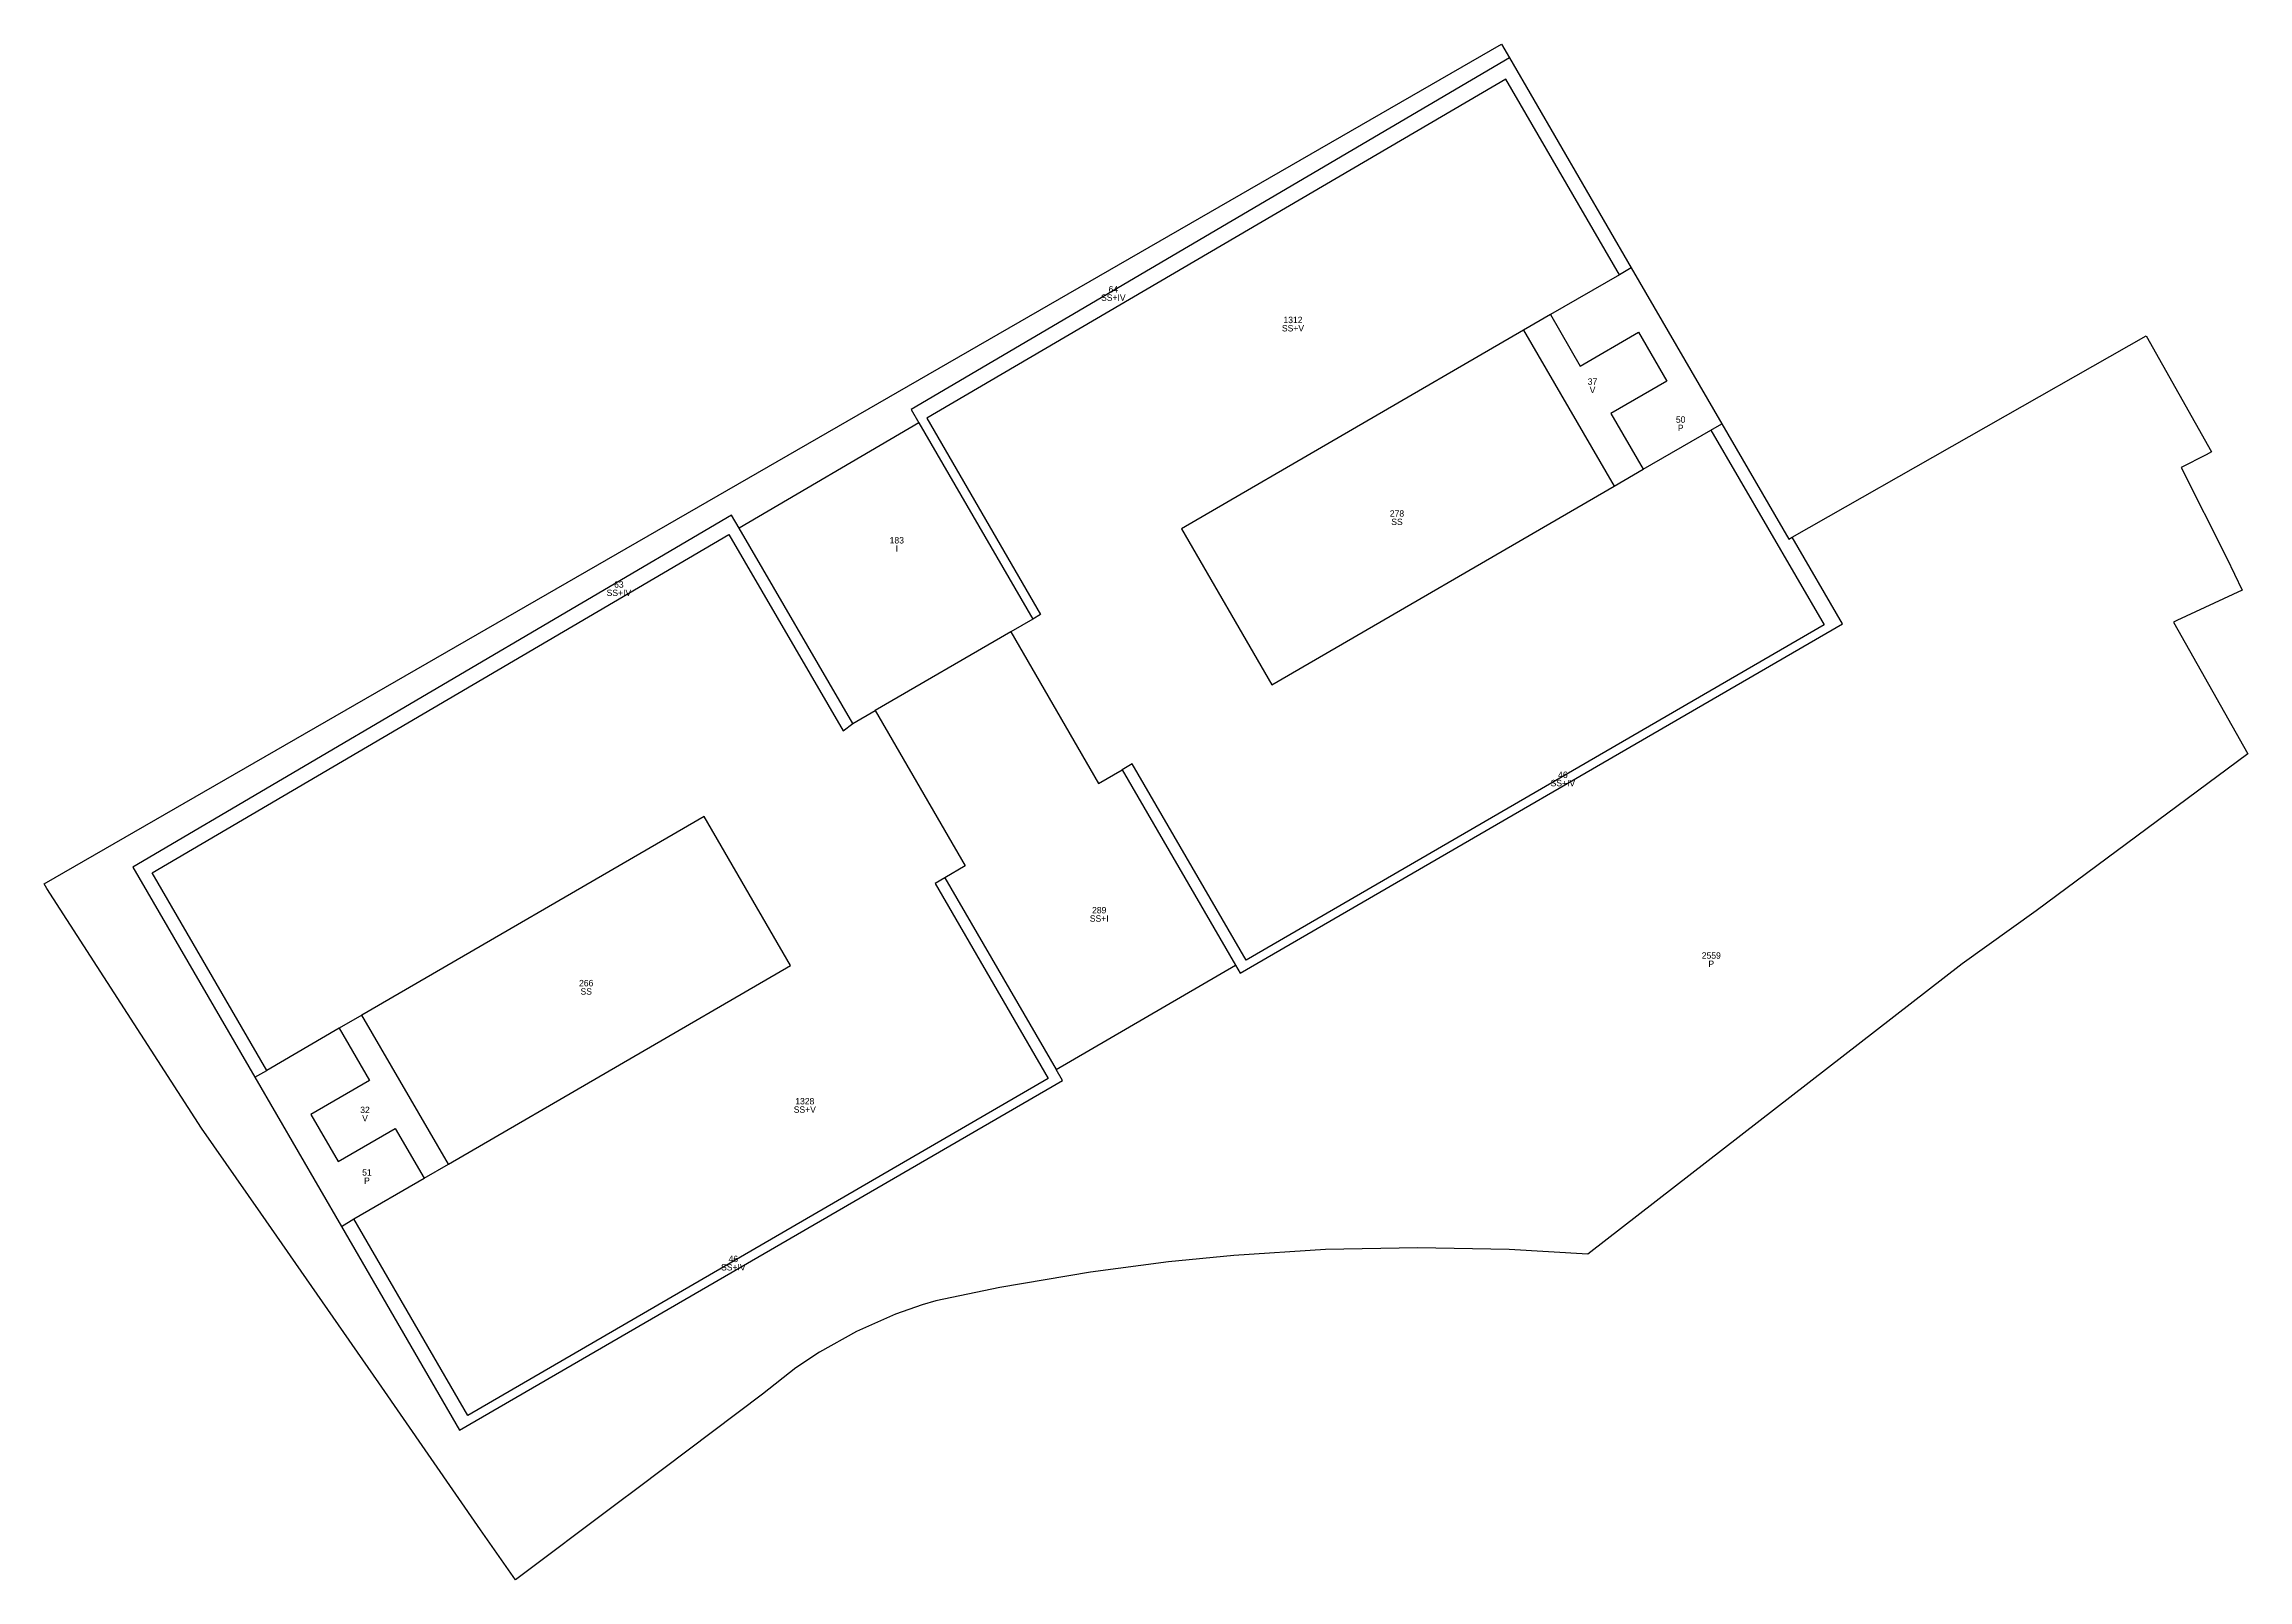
# Model space of a CAD drawing. Header units: metres. Extents: x 439255 to 439392, y 4494350 to 4494446.
import ezdxf
from ezdxf.enums import TextEntityAlignment as Align

# ---------------------------------------------------------------- set-up
doc = ezdxf.new("R2010")
doc.units = ezdxf.units.M

msp = doc.modelspace()

# ---------------------------------------------------------------- linework, layer by layer
at = {"layer": 'PG-LI'}
for p, q in [((439353.144, 4494431.2205), (439348.844, 4494428.7305)), ((439353.8845, 4494431.65), (439353.144, 4494431.2205)), ((439348.844, 4494428.7305), (439347.164, 4494427.7505)), ((439347.164, 4494427.7505), (439352.814, 4494418.03)), ((439309.444, 4494421.971), (439298.234, 4494415.401)), ((439309.444, 4494421.971), (439316.544, 4494409.7305)), ((439354.634, 4494419.08), (439358.854, 4494421.53)), ((439358.854, 4494421.53), (439359.5285, 4494421.9225)), ((439352.814, 4494418.03), (439354.634, 4494419.08)), ((439305.314, 4494403.221), (439298.234, 4494415.401)), ((439367.0635, 4494409.44), (439363.9355, 4494414.8365)), ((439315.174, 4494408.9405), (439306.714, 4494404.031)), ((439316.544, 4494409.7305), (439315.174, 4494408.9405)), ((439304.704, 4494402.751), (439305.314, 4494403.221)), ((439305.314, 4494403.221), (439306.714, 4494404.031)), ((439322.754, 4494400.7005), (439322.114, 4494400.3305)), ((439322.114, 4494400.3305), (439329.1935, 4494388.1305)), ((439311.054, 4494393.5905), (439318.0035, 4494381.6305)), ((439318.0035, 4494381.6305), (439329.1935, 4494388.1305)), ((439273.274, 4494384.201), (439268.744, 4494381.571)), ((439274.684, 4494385.021), (439273.274, 4494384.201)), ((439280.084, 4494375.721), (439274.684, 4494385.021)), ((439268.004, 4494381.141), (439268.744, 4494381.571)), ((439268.004, 4494381.141), (439273.404, 4494371.841)), ((439278.564, 4494374.841), (439280.084, 4494375.721)), ((439274.184, 4494372.301), (439278.564, 4494374.841)), ((439273.404, 4494371.841), (439274.184, 4494372.301))]:
    msp.add_line(p, q, dxfattribs=at)
for points in [[(439346.2805, 4494444.7545), (439308.954, 4494422.811), (439309.444, 4494421.971)], [(439353.144, 4494431.2205), (439346.064, 4494443.4205), (439309.934, 4494422.261), (439317.034, 4494410.0205), (439316.544, 4494409.7305)], [(439348.844, 4494428.7305), (439350.704, 4494425.5205), (439354.334, 4494427.63), (439356.104, 4494424.58), (439352.604, 4494422.55), (439354.634, 4494419.08)], [(439347.164, 4494427.7505), (439325.814, 4494415.3605), (439331.464, 4494405.6305), (439352.814, 4494418.03)], [(439358.854, 4494421.53), (439365.9135, 4494409.38), (439329.8635, 4494388.4605), (439322.754, 4494400.7005)], [(439298.234, 4494415.401), (439297.754, 4494416.221), (439260.394, 4494394.2515), (439268.004, 4494381.141)], [(439268.744, 4494381.571), (439261.594, 4494393.9015), (439297.584, 4494415.011), (439304.704, 4494402.751)], [(439315.174, 4494408.9405), (439320.654, 4494399.4805), (439322.114, 4494400.3305)], [(439329.1935, 4494388.1305), (439329.4835, 4494387.6305), (439367.0635, 4494409.44)], [(439306.714, 4494404.031), (439312.334, 4494394.3405), (439311.054, 4494393.5905)], [(439280.084, 4494375.721), (439301.434, 4494388.121), (439296.034, 4494397.421), (439274.684, 4494385.021)], [(439311.054, 4494393.5905), (439310.444, 4494393.2405), (439317.5135, 4494381.0605), (439281.3035, 4494360.041), (439274.184, 4494372.301)], [(439273.274, 4494384.201), (439275.164, 4494380.941), (439271.504, 4494378.821), (439273.204, 4494375.891), (439276.754, 4494377.951), (439278.564, 4494374.841)], [(439273.404, 4494371.841), (439280.7835, 4494359.121), (439318.3935, 4494380.9505), (439318.0035, 4494381.6305)]]:
    msp.add_lwpolyline(points, dxfattribs=at)
at = {"layer": 'PG-LP'}
for p, q in [((439346.2805, 4494444.7545), (439353.8845, 4494431.65)), ((439353.8845, 4494431.65), (439359.5285, 4494421.9225))]:
    msp.add_line(p, q, dxfattribs=at)
for points in [[(439363.9355, 4494414.8365), (439386.0135, 4494427.41), (439390.0935, 4494420.1595), (439389.7535, 4494419.9895), (439388.1935, 4494419.1895), (439391.0535, 4494413.5395), (439392.0035, 4494411.5395), (439387.9235, 4494409.6495), (439387.7235, 4494409.5495), (439392.3635, 4494401.3195), (439379.1535, 4494391.53), (439374.5335, 4494388.23), (439351.1835, 4494370.1), (439346.2735, 4494370.39), (439340.5435, 4494370.51), (439334.8135, 4494370.3905), (439329.0935, 4494370.0305), (439325.0135, 4494369.6305), (439320.1435, 4494368.9905), (439314.4935, 4494368.0205), (439310.4935, 4494367.1905), (439309.6435, 4494366.9405), (439307.9735, 4494366.3605), (439305.5435, 4494365.2905), (439303.2335, 4494364.0005), (439301.7635, 4494363.0105), (439299.6835, 4494361.3705), (439291.9235, 4494355.531), (439290.5335, 4494354.491), (439284.2635, 4494349.781), (439282.0935, 4494352.911), (439275.734, 4494362.071), (439268.374, 4494372.661), (439264.684, 4494377.971), (439255.034, 4494392.9315), (439254.854, 4494393.2115), (439345.784, 4494445.6105), (439346.2805, 4494444.7545)], [(439359.5285, 4494421.9225), (439363.7135, 4494414.71), (439363.9355, 4494414.8365)]]:
    msp.add_lwpolyline(points, dxfattribs=at)

# ---------------------------------------------------------------- texts
at = {"layer": 'PG-AA'}
for s, p in [('SS+IV', (439321.57, 4494429.99)), ('SS+V', (439332.78, 4494428.08)), ('V', (439351.47, 4494424.23)), ('P', (439356.97, 4494421.86)), ('SS', (439339.27, 4494416)), ('I', (439308.06, 4494414.33)), ('SS+IV', (439290.72, 4494411.57)), ('SS+IV', (439349.62, 4494399.7)), ('SS+I', (439320.69, 4494391.25)), ('P', (439358.88, 4494388.42)), ('SS', (439288.68, 4494386.7)), ('V', (439274.88, 4494378.79)), ('SS+V', (439302.32, 4494379.33)), ('P', (439275, 4494374.89)), ('SS+IV', (439297.86, 4494369.49))]:
    msp.add_text(s, height=0.4, dxfattribs=at).set_placement(p, align=Align.TOP_CENTER)
at = {"layer": 'PG-AS'}
for s, p in [('64', (439321.57, 4494429.99)), ('1312', (439332.78, 4494428.08)), ('37', (439351.47, 4494424.23)), ('50', (439356.97, 4494421.86)), ('278', (439339.27, 4494416)), ('183', (439308.06, 4494414.33)), ('63', (439290.72, 4494411.57)), ('46', (439349.62, 4494399.7)), ('289', (439320.69, 4494391.25)), ('2559', (439358.88, 4494388.42)), ('266', (439288.68, 4494386.7)), ('1328', (439302.32, 4494379.33)), ('32', (439274.88, 4494378.79)), ('51', (439275, 4494374.89)), ('46', (439297.86, 4494369.49))]:
    msp.add_text(s, height=0.4, dxfattribs=at).set_placement(p, align=Align.BOTTOM_CENTER)

doc.saveas('drawing.dxf')
